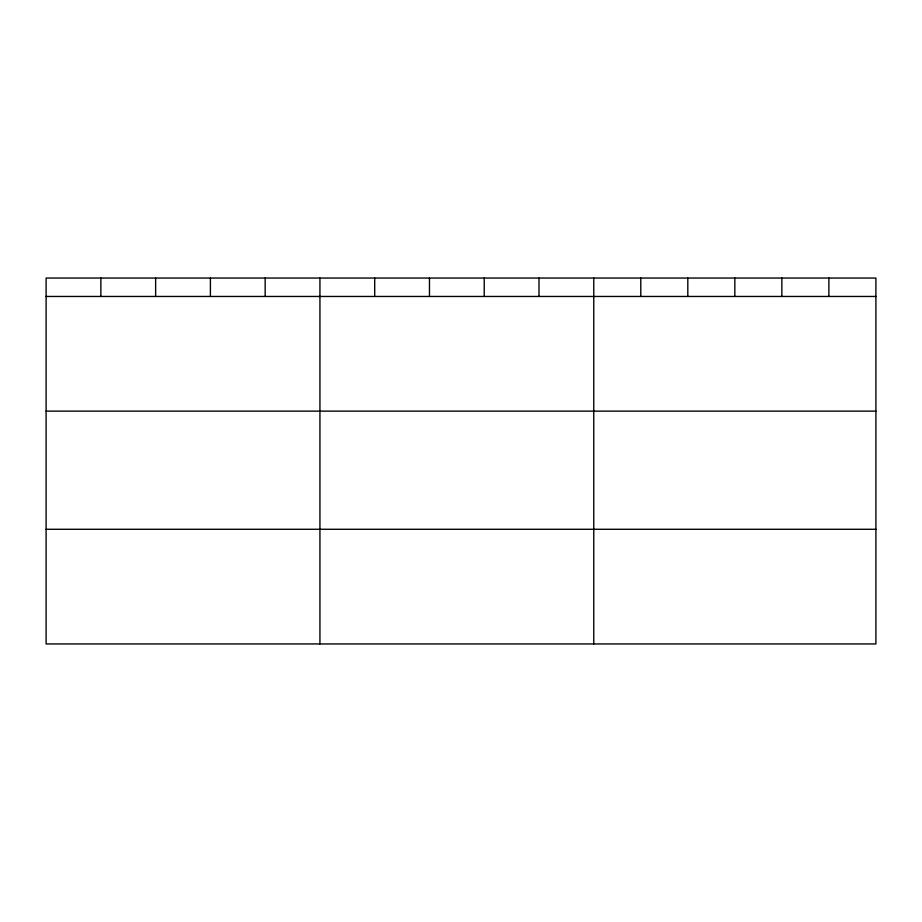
<?xml version="1.0" encoding="UTF-8"?>
<svg xmlns="http://www.w3.org/2000/svg" width="922" height="922" viewBox="0 0 922 922"><rect width="100%" height="100%" fill="white"/><g stroke="black" fill="none" stroke-linecap="round" stroke-linejoin="round"><path stroke-width="1.38" d="M875.9 411.131L875.9 278.052L46.1 278.052L46.1 643.948L875.9 643.948L875.9 411.131L46.1 411.131M46.1 296.458L875.9 296.458M46.1 529.274L875.9 529.274M828.878 278.052L828.878 296.458M781.856 278.052L781.856 296.458M734.834 278.052L734.834 296.458M687.812 278.052L687.812 296.458M640.79 278.052L640.79 296.458M593.768 278.052L593.768 643.948M539.001 278.052L539.001 296.458M484.234 278.052L484.234 296.458M429.468 278.052L429.468 296.458M374.701 278.052L374.701 296.458M319.934 278.052L319.934 643.948M265.167 278.052L265.167 296.458M210.4 278.052L210.4 296.458M155.634 278.052L155.634 296.458M100.867 278.052L100.867 296.458"/></g></svg>
